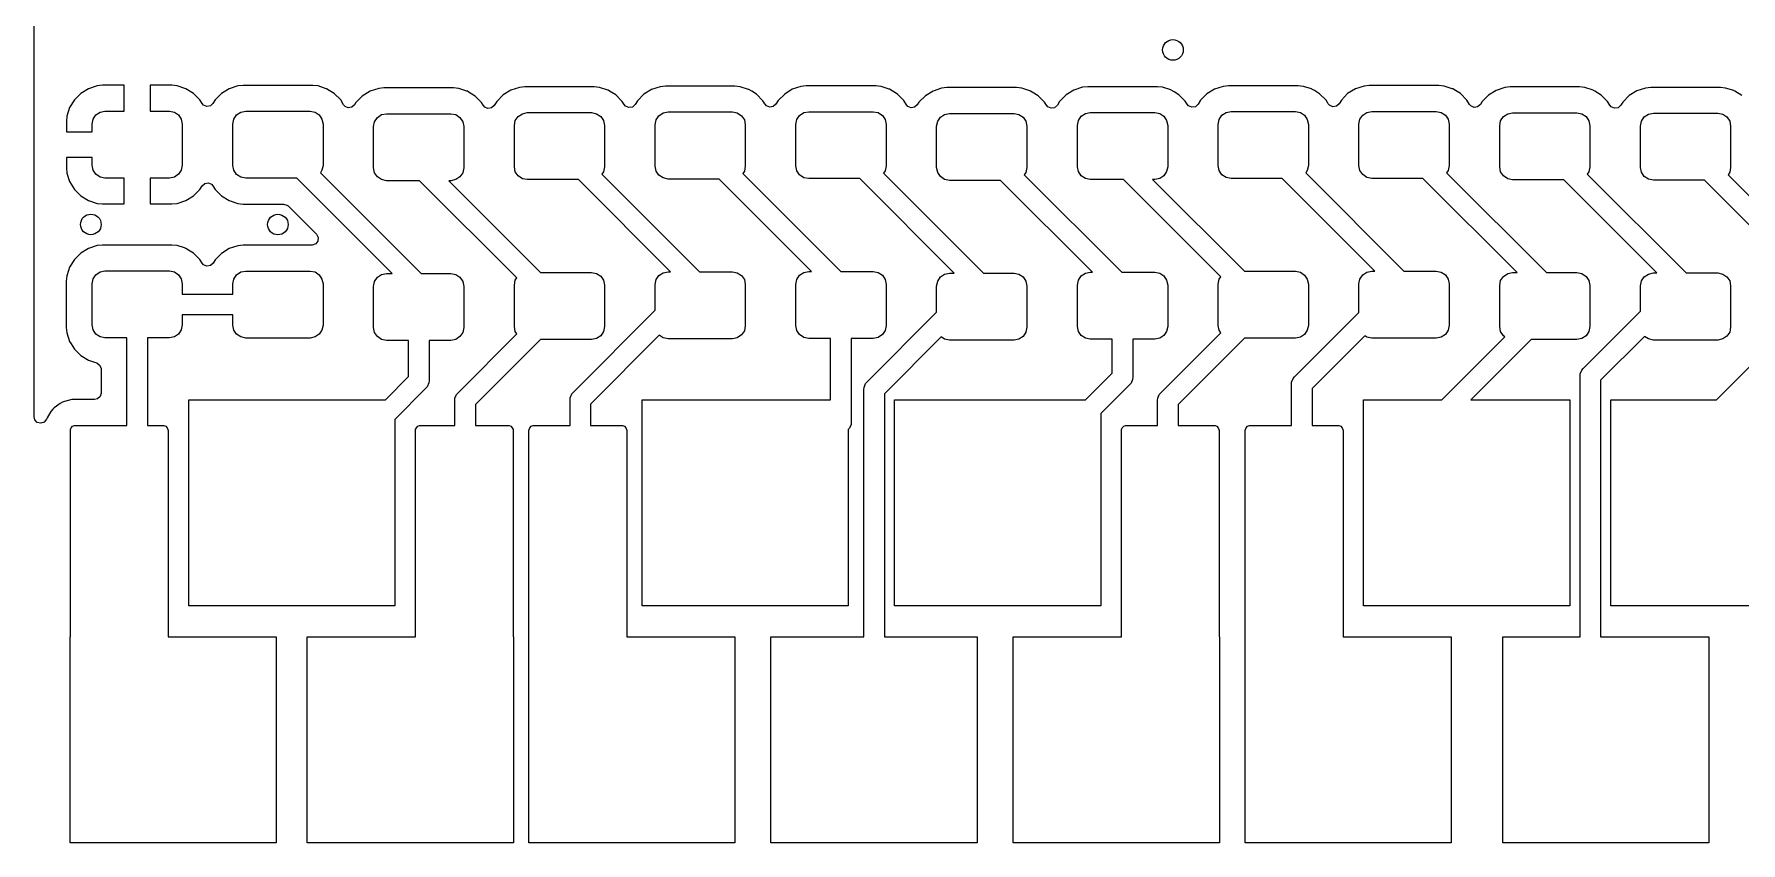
# Model space of a CAD drawing. Extents: x 4.48 to 6.69, y -4.37 to -2.95.
# Drawn here: x 4.484 to 5.788, y -4.37 to -3.752 of the extents above; entities that cross this region are included whole.
import ezdxf

# ---------------------------------------------------------------- set-up
doc = ezdxf.new("R2010")
doc.units = 0
doc.header["$MEASUREMENT"] = 0
doc.layers.add('BLACK', color=7, linetype='CONTINUOUS')

msp = doc.modelspace()

# ---------------------------------------------------------------- linework, layer by layer
at = {"layer": 'BLACK', "linetype": 'CONTINUOUS'}
for p, q in [((4.4843, -3.8189), (4.4843, -3.7404)), ((4.5258, -3.7939), (4.5199, -3.7975)), ((4.5324, -3.7918), (4.5258, -3.7939)), ((4.5258, -3.7939), (4.5258, -3.7939)), ((4.5364, -3.7913), (4.5324, -3.7918)), ((4.5531, -3.7913), (4.5364, -3.7913)), ((4.5364, -3.7913), (4.5364, -3.7913)), ((4.5531, -3.811), (4.5531, -3.7913)), ((4.5896, -3.7913), (4.5728, -3.7913)), ((4.5728, -3.7913), (4.5728, -3.811)), ((4.5936, -3.7918), (4.5896, -3.7913)), ((4.6002, -3.7939), (4.5936, -3.7918)), ((4.5936, -3.7918), (4.5936, -3.7918)), ((4.606, -3.7975), (4.6002, -3.7939)), ((4.6002, -3.7939), (4.6002, -3.7939)), ((4.6334, -3.794), (4.6275, -3.7976)), ((4.6399, -3.7918), (4.6334, -3.794)), ((4.6334, -3.794), (4.6334, -3.794)), ((4.644, -3.7914), (4.6399, -3.7918)), ((4.6399, -3.7918), (4.6399, -3.7918)), ((4.6971, -3.7914), (4.644, -3.7914)), ((4.644, -3.7914), (4.644, -3.7914)), ((4.7012, -3.7918), (4.6971, -3.7914)), ((4.7074, -3.7939), (4.7012, -3.7918)), ((4.7012, -3.7918), (4.7012, -3.7918)), ((4.7077, -3.794), (4.7074, -3.7939)), ((4.7098, -3.7953), (4.7077, -3.794)), ((4.7077, -3.794), (4.7077, -3.794)), ((4.7475, -3.7937), (4.7409, -3.7959)), ((4.7515, -3.7933), (4.7475, -3.7937)), ((4.7475, -3.7937), (4.7475, -3.7937)), ((4.8047, -3.7933), (4.7515, -3.7933)), ((4.7515, -3.7933), (4.7515, -3.7933)), ((4.8087, -3.7937), (4.8047, -3.7933)), ((4.8149, -3.7958), (4.8087, -3.7937)), ((4.8087, -3.7937), (4.8087, -3.7937)), ((4.855, -3.7929), (4.8484, -3.7951)), ((4.8591, -3.7925), (4.855, -3.7929)), ((4.855, -3.7929), (4.855, -3.7929)), ((4.9122, -3.7925), (4.8591, -3.7925)), ((4.8591, -3.7925), (4.8591, -3.7925)), ((4.9162, -3.7929), (4.9122, -3.7925)), ((4.9225, -3.795), (4.9162, -3.7929)), ((4.9162, -3.7929), (4.9162, -3.7929)), ((4.9625, -3.7924), (4.956, -3.7946)), ((4.9666, -3.792), (4.9625, -3.7924)), ((4.9625, -3.7924), (4.9625, -3.7924)), ((5.0197, -3.792), (4.9666, -3.792)), ((4.9666, -3.792), (4.9666, -3.792)), ((5.0238, -3.7924), (5.0197, -3.792)), ((5.03, -3.7945), (5.0238, -3.7924)), ((5.0238, -3.7924), (5.0238, -3.7924)), ((5.0303, -3.7946), (5.03, -3.7945)), ((5.0635, -3.7943), (5.0577, -3.798)), ((5.0701, -3.7922), (5.0635, -3.7943)), ((5.0635, -3.7943), (5.0635, -3.7943)), ((5.0741, -3.7918), (5.0701, -3.7922)), ((5.0701, -3.7922), (5.0701, -3.7922)), ((5.1273, -3.7918), (5.0741, -3.7918)), ((5.0741, -3.7918), (5.0741, -3.7918)), ((5.1313, -3.7922), (5.1273, -3.7918)), ((5.1376, -3.7942), (5.1313, -3.7922)), ((5.1313, -3.7922), (5.1313, -3.7922)), ((5.1379, -3.7943), (5.1376, -3.7942)), ((5.1398, -3.7955), (5.1379, -3.7943)), ((5.1379, -3.7943), (5.1379, -3.7943)), ((5.1776, -3.7935), (5.1711, -3.7957)), ((5.1817, -3.7931), (5.1776, -3.7935)), ((5.1776, -3.7935), (5.1776, -3.7935)), ((5.2348, -3.7931), (5.1817, -3.7931)), ((5.1817, -3.7931), (5.1817, -3.7931)), ((5.2389, -3.7935), (5.2348, -3.7931)), ((5.2451, -3.7955), (5.2389, -3.7935)), ((5.2389, -3.7935), (5.2389, -3.7935)), ((5.2852, -3.7928), (5.2786, -3.795)), ((5.2892, -3.7924), (5.2852, -3.7928)), ((5.2852, -3.7928), (5.2852, -3.7928)), ((5.3424, -3.7924), (5.2892, -3.7924)), ((5.2892, -3.7924), (5.2892, -3.7924)), ((5.3464, -3.7928), (5.3424, -3.7924)), ((5.3527, -3.7949), (5.3464, -3.7928)), ((5.3464, -3.7928), (5.3464, -3.7928)), ((5.3862, -3.7942), (5.3803, -3.7979)), ((5.3927, -3.7921), (5.3862, -3.7942)), ((5.3862, -3.7942), (5.3862, -3.7942)), ((5.3968, -3.7916), (5.3927, -3.7921)), ((5.3927, -3.7921), (5.3927, -3.7921)), ((5.4499, -3.7916), (5.3968, -3.7916)), ((5.3968, -3.7916), (5.3968, -3.7916)), ((5.454, -3.7921), (5.4499, -3.7916)), ((5.4602, -3.7941), (5.454, -3.7921)), ((5.454, -3.7921), (5.454, -3.7921)), ((5.4605, -3.7942), (5.4602, -3.7941)), ((5.4625, -3.7954), (5.4605, -3.7942)), ((5.4605, -3.7942), (5.4605, -3.7942)), ((5.4937, -3.7941), (5.4878, -3.7977)), ((5.5003, -3.792), (5.4937, -3.7941)), ((5.4937, -3.7941), (5.4937, -3.7941)), ((5.5043, -3.7915), (5.5003, -3.792)), ((5.5003, -3.792), (5.5003, -3.792)), ((5.5575, -3.7915), (5.5043, -3.7915)), ((5.5043, -3.7915), (5.5043, -3.7915)), ((5.5615, -3.792), (5.5575, -3.7915)), ((5.5677, -3.794), (5.5615, -3.792)), ((5.5615, -3.792), (5.5615, -3.792)), ((5.5681, -3.7941), (5.5677, -3.794)), ((5.5702, -3.7954), (5.5681, -3.7941)), ((5.5681, -3.7941), (5.5681, -3.7941)), ((5.6078, -3.793), (5.6013, -3.7952)), ((5.6119, -3.7926), (5.6078, -3.793)), ((5.6078, -3.793), (5.6078, -3.793)), ((5.665, -3.7926), (5.6119, -3.7926)), ((5.6119, -3.7926), (5.6119, -3.7926)), ((5.6691, -3.793), (5.665, -3.7926)), ((5.6753, -3.7951), (5.6691, -3.793)), ((5.6691, -3.793), (5.6691, -3.793)), ((5.7154, -3.7934), (5.7088, -3.7955)), ((5.7194, -3.793), (5.7154, -3.7934)), ((5.7154, -3.7934), (5.7154, -3.7934)), ((5.7726, -3.793), (5.7194, -3.793)), ((5.7194, -3.793), (5.7194, -3.793)), ((5.7766, -3.7934), (5.7726, -3.793)), ((5.7828, -3.7954), (5.7766, -3.7934)), ((5.7766, -3.7934), (5.7766, -3.7934)), ((4.5151, -3.8024), (4.5114, -3.8083)), ((4.5199, -3.7975), (4.5151, -3.8024)), ((4.6109, -3.8024), (4.606, -3.7975)), ((4.6126, -3.8052), (4.6109, -3.8024)), ((4.6137, -3.8064), (4.6126, -3.8052)), ((4.6162, -3.8075), (4.6137, -3.8064)), ((4.6189, -3.807), (4.6162, -3.8075)), ((4.6209, -3.8052), (4.6189, -3.807)), ((4.6214, -3.8044), (4.6209, -3.8052)), ((4.6221, -3.8033), (4.6214, -3.8044)), ((4.6226, -3.8025), (4.6221, -3.8033)), ((4.6275, -3.7976), (4.6226, -3.8025)), ((4.7136, -3.7976), (4.7098, -3.7953)), ((4.7185, -3.8025), (4.7136, -3.7976)), ((4.7207, -3.8062), (4.7185, -3.8025)), ((4.7218, -3.8074), (4.7207, -3.8062)), ((4.7243, -3.8085), (4.7218, -3.8074)), ((4.729, -3.8062), (4.727, -3.808)), ((4.7301, -3.8044), (4.729, -3.8062)), ((4.735, -3.7995), (4.7301, -3.8044)), ((4.7409, -3.7959), (4.735, -3.7995)), ((4.7409, -3.7959), (4.7409, -3.7959)), ((4.8153, -3.7959), (4.8149, -3.7958)), ((4.8175, -3.7972), (4.8153, -3.7959)), ((4.8153, -3.7959), (4.8153, -3.7959)), ((4.8211, -3.7995), (4.8175, -3.7972)), ((4.826, -3.8044), (4.8211, -3.7995)), ((4.8274, -3.8066), (4.826, -3.8044)), ((4.8275, -3.8067), (4.8274, -3.8066)), ((4.8285, -3.8079), (4.8275, -3.8067)), ((4.8358, -3.8067), (4.8337, -3.8086)), ((4.8377, -3.8036), (4.8358, -3.8067)), ((4.8426, -3.7987), (4.8377, -3.8036)), ((4.8484, -3.7951), (4.8426, -3.7987)), ((4.8484, -3.7951), (4.8484, -3.7951)), ((4.9228, -3.7951), (4.9225, -3.795)), ((4.9239, -3.7958), (4.9228, -3.7951)), ((4.9228, -3.7951), (4.9228, -3.7951)), ((4.9287, -3.7987), (4.9239, -3.7958)), ((4.9336, -3.8036), (4.9287, -3.7987)), ((4.935, -3.806), (4.9336, -3.8036)), ((4.9351, -3.8061), (4.935, -3.806)), ((4.9361, -3.8072), (4.9351, -3.8061)), ((4.9386, -3.8083), (4.9361, -3.8072)), ((4.9434, -3.8061), (4.9413, -3.8079)), ((4.9452, -3.8031), (4.9434, -3.8061)), ((4.9501, -3.7982), (4.9452, -3.8031)), ((4.9452, -3.8031), (4.9452, -3.8031)), ((4.956, -3.7946), (4.9501, -3.7982)), ((4.956, -3.7946), (4.956, -3.7946)), ((5.0325, -3.7959), (5.0303, -3.7946)), ((5.0303, -3.7946), (5.0303, -3.7946)), ((5.0362, -3.7982), (5.0325, -3.7959)), ((5.0411, -3.8031), (5.0362, -3.7982)), ((5.0426, -3.8054), (5.0411, -3.8031)), ((5.0427, -3.8057), (5.0426, -3.8054)), ((5.0437, -3.8069), (5.0427, -3.8057)), ((5.0463, -3.808), (5.0437, -3.8069)), ((5.049, -3.8075), (5.0463, -3.808)), ((5.051, -3.8057), (5.049, -3.8075)), ((5.0528, -3.8029), (5.051, -3.8057)), ((5.0577, -3.798), (5.0528, -3.8029)), ((5.0528, -3.8029), (5.0528, -3.8029)), ((5.1438, -3.798), (5.1398, -3.7955)), ((5.1487, -3.8029), (5.1438, -3.798)), ((5.1507, -3.8062), (5.1487, -3.8029)), ((5.1518, -3.8074), (5.1507, -3.8062)), ((5.1543, -3.8085), (5.1518, -3.8074)), ((5.159, -3.8062), (5.157, -3.8081)), ((5.1603, -3.8042), (5.159, -3.8062)), ((5.1652, -3.7993), (5.1603, -3.8042)), ((5.1711, -3.7957), (5.1652, -3.7993)), ((5.1711, -3.7957), (5.1711, -3.7957)), ((5.2454, -3.7957), (5.2451, -3.7955)), ((5.2468, -3.7965), (5.2454, -3.7957)), ((5.2454, -3.7957), (5.2454, -3.7957)), ((5.2513, -3.7993), (5.2468, -3.7965)), ((5.2562, -3.8042), (5.2513, -3.7993)), ((5.2513, -3.7993), (5.2513, -3.7993)), ((5.2577, -3.8066), (5.2562, -3.8042)), ((5.2587, -3.8077), (5.2577, -3.8066)), ((5.266, -3.8066), (5.2639, -3.8084)), ((5.2677, -3.8038), (5.266, -3.8066)), ((5.266, -3.8066), (5.266, -3.8066)), ((5.2679, -3.8035), (5.2677, -3.8038)), ((5.2727, -3.7986), (5.2679, -3.8035)), ((5.2786, -3.795), (5.2727, -3.7986)), ((5.2786, -3.795), (5.2786, -3.795)), ((5.353, -3.795), (5.3527, -3.7949)), ((5.3552, -3.7964), (5.353, -3.795)), ((5.353, -3.795), (5.353, -3.795)), ((5.3589, -3.7986), (5.3552, -3.7964)), ((5.3637, -3.8035), (5.3589, -3.7986)), ((5.3652, -3.8058), (5.3637, -3.8035)), ((5.3662, -3.807), (5.3652, -3.8058)), ((5.3687, -3.8081), (5.3662, -3.807)), ((5.3735, -3.8058), (5.3715, -3.8077)), ((5.3754, -3.8027), (5.3735, -3.8058)), ((5.3803, -3.7979), (5.3754, -3.8027)), ((5.4664, -3.7979), (5.4625, -3.7954)), ((5.4713, -3.8027), (5.4664, -3.7979)), ((5.4723, -3.8044), (5.4713, -3.8027)), ((5.4729, -3.8054), (5.4723, -3.8044)), ((5.474, -3.8066), (5.4729, -3.8054)), ((5.4765, -3.8077), (5.474, -3.8066)), ((5.4792, -3.8072), (5.4765, -3.8077)), ((5.4812, -3.8054), (5.4792, -3.8072)), ((5.483, -3.8026), (5.4812, -3.8054)), ((5.4878, -3.7977), (5.483, -3.8026)), ((5.483, -3.8026), (5.483, -3.8026)), ((5.574, -3.7977), (5.5702, -3.7954)), ((5.5788, -3.8026), (5.574, -3.7977)), ((5.574, -3.7977), (5.574, -3.7977)), ((5.5808, -3.8059), (5.5788, -3.8026)), ((5.5819, -3.8071), (5.5808, -3.8059)), ((5.5844, -3.8082), (5.5819, -3.8071)), ((5.5892, -3.8059), (5.5871, -3.8077)), ((5.5905, -3.8037), (5.5892, -3.8059)), ((5.5954, -3.7988), (5.5905, -3.8037)), ((5.6013, -3.7952), (5.5954, -3.7988)), ((5.6013, -3.7952), (5.6013, -3.7952)), ((5.6756, -3.7952), (5.6753, -3.7951)), ((5.6767, -3.7959), (5.6756, -3.7952)), ((5.6756, -3.7952), (5.6756, -3.7952)), ((5.6815, -3.7988), (5.6767, -3.7959)), ((5.6864, -3.8037), (5.6815, -3.7988)), ((5.6881, -3.8066), (5.6864, -3.8037)), ((5.6882, -3.8066), (5.6881, -3.8066)), ((5.6892, -3.8078), (5.6882, -3.8066)), ((5.6965, -3.8066), (5.6944, -3.8084)), ((5.698, -3.8041), (5.6965, -3.8066)), ((5.7029, -3.7992), (5.698, -3.8041)), ((5.698, -3.8041), (5.698, -3.8041)), ((5.7088, -3.7955), (5.7029, -3.7992)), ((5.7088, -3.7955), (5.7088, -3.7955)), ((5.7832, -3.7955), (5.7828, -3.7954)), ((5.7837, -3.7959), (5.7832, -3.7955)), ((5.7832, -3.7955), (5.7832, -3.7955)), ((5.789, -3.7992), (5.7837, -3.7959)), ((4.4843, -3.8543), (4.4843, -3.8189)), ((4.5093, -3.8149), (4.5089, -3.8189)), ((4.5089, -3.8189), (4.5089, -3.8268)), ((4.5114, -3.8083), (4.5093, -3.8149)), ((4.5093, -3.8149), (4.5093, -3.8149)), ((4.5114, -3.8083), (4.5114, -3.8083)), ((4.5285, -3.8209), (4.5293, -3.8171)), ((4.5293, -3.8171), (4.5314, -3.8139)), ((4.5314, -3.8139), (4.5346, -3.8118)), ((4.5346, -3.8118), (4.5384, -3.811)), ((4.5384, -3.811), (4.5531, -3.811)), ((4.5728, -3.811), (4.5876, -3.811)), ((4.5876, -3.811), (4.5914, -3.8118)), ((4.5914, -3.8118), (4.5946, -3.8139)), ((4.5946, -3.8139), (4.5967, -3.8171)), ((4.5967, -3.8171), (4.5974, -3.8209)), ((4.6361, -3.821), (4.6368, -3.8172)), ((4.6368, -3.8172), (4.639, -3.814)), ((4.639, -3.814), (4.6422, -3.8119)), ((4.6422, -3.8119), (4.6459, -3.8111)), ((4.6459, -3.8111), (4.6951, -3.8111)), ((4.6951, -3.8111), (4.6989, -3.8119)), ((4.6989, -3.8119), (4.7021, -3.814)), ((4.7021, -3.814), (4.7042, -3.8172)), ((4.7042, -3.8172), (4.705, -3.821)), ((4.727, -3.808), (4.7243, -3.8085)), ((4.7436, -3.8228), (4.7444, -3.8191)), ((4.7444, -3.8191), (4.7465, -3.8159)), ((4.7465, -3.8159), (4.7497, -3.8137)), ((4.7497, -3.8137), (4.7535, -3.813)), ((4.7535, -3.813), (4.8027, -3.813)), ((4.8027, -3.813), (4.8065, -3.8137)), ((4.8065, -3.8137), (4.8096, -3.8159)), ((4.8096, -3.8159), (4.8118, -3.8191)), ((4.8118, -3.8191), (4.8125, -3.8228)), ((4.831, -3.809), (4.8285, -3.8079)), ((4.8337, -3.8086), (4.831, -3.809)), ((4.8512, -3.8221), (4.8519, -3.8183)), ((4.8519, -3.8183), (4.8541, -3.8151)), ((4.8541, -3.8151), (4.8573, -3.813)), ((4.8573, -3.813), (4.861, -3.8122)), ((4.861, -3.8122), (4.9102, -3.8122)), ((4.9102, -3.8122), (4.914, -3.813)), ((4.914, -3.813), (4.9172, -3.8151)), ((4.9172, -3.8151), (4.9193, -3.8183)), ((4.9193, -3.8183), (4.9201, -3.8221)), ((4.9413, -3.8079), (4.9386, -3.8083)), ((4.9587, -3.8215), (4.9595, -3.8178)), ((4.9595, -3.8178), (4.9616, -3.8146)), ((4.9616, -3.8146), (4.9648, -3.8124)), ((4.9648, -3.8124), (4.9686, -3.8117)), ((4.9686, -3.8117), (5.0178, -3.8117)), ((5.0178, -3.8117), (5.0215, -3.8124)), ((5.0215, -3.8124), (5.0247, -3.8146)), ((5.0247, -3.8146), (5.0269, -3.8178)), ((5.0269, -3.8178), (5.0276, -3.8215)), ((5.0663, -3.8213), (5.067, -3.8175)), ((5.067, -3.8175), (5.0691, -3.8143)), ((5.0691, -3.8143), (5.0723, -3.8122)), ((5.0723, -3.8122), (5.0761, -3.8115)), ((5.0761, -3.8115), (5.1253, -3.8115)), ((5.1253, -3.8115), (5.1291, -3.8122)), ((5.1291, -3.8122), (5.1323, -3.8143)), ((5.1323, -3.8143), (5.1344, -3.8175)), ((5.1344, -3.8175), (5.1352, -3.8213)), ((5.157, -3.8081), (5.1543, -3.8085)), ((5.1738, -3.8226), (5.1746, -3.8188)), ((5.1746, -3.8188), (5.1767, -3.8157)), ((5.1767, -3.8157), (5.1799, -3.8135)), ((5.1799, -3.8135), (5.1837, -3.8128)), ((5.1837, -3.8128), (5.2329, -3.8128)), ((5.2329, -3.8128), (5.2366, -3.8135)), ((5.2366, -3.8135), (5.2398, -3.8157)), ((5.2398, -3.8157), (5.242, -3.8188)), ((5.242, -3.8188), (5.2427, -3.8226)), ((5.2612, -3.8088), (5.2587, -3.8077)), ((5.2639, -3.8084), (5.2612, -3.8088)), ((5.2814, -3.822), (5.2821, -3.8182)), ((5.2821, -3.8182), (5.2842, -3.815)), ((5.2842, -3.815), (5.2874, -3.8129)), ((5.2874, -3.8129), (5.2912, -3.8121)), ((5.2912, -3.8121), (5.3404, -3.8121)), ((5.3404, -3.8121), (5.3442, -3.8129)), ((5.3442, -3.8129), (5.3474, -3.815)), ((5.3474, -3.815), (5.3495, -3.8182)), ((5.3495, -3.8182), (5.3503, -3.822)), ((5.3715, -3.8077), (5.3687, -3.8081)), ((5.3889, -3.8212), (5.3896, -3.8174)), ((5.3896, -3.8174), (5.3918, -3.8142)), ((5.3918, -3.8142), (5.395, -3.8121)), ((5.395, -3.8121), (5.3987, -3.8114)), ((5.3987, -3.8114), (5.448, -3.8114)), ((5.448, -3.8114), (5.4517, -3.8121)), ((5.4517, -3.8121), (5.4549, -3.8142)), ((5.4549, -3.8142), (5.457, -3.8174)), ((5.457, -3.8174), (5.4578, -3.8212)), ((5.4964, -3.8211), (5.4972, -3.8173)), ((5.4972, -3.8173), (5.4993, -3.8141)), ((5.4993, -3.8141), (5.5025, -3.812)), ((5.5025, -3.812), (5.5063, -3.8112)), ((5.5063, -3.8112), (5.5555, -3.8112)), ((5.5555, -3.8112), (5.5593, -3.812)), ((5.5593, -3.812), (5.5625, -3.8141)), ((5.5625, -3.8141), (5.5646, -3.8173)), ((5.5646, -3.8173), (5.5653, -3.8211)), ((5.5871, -3.8077), (5.5844, -3.8082)), ((5.604, -3.8222), (5.6047, -3.8184)), ((5.6047, -3.8184), (5.6069, -3.8152)), ((5.6069, -3.8152), (5.6101, -3.8131)), ((5.6101, -3.8131), (5.6138, -3.8123)), ((5.6138, -3.8123), (5.663, -3.8123)), ((5.663, -3.8123), (5.6668, -3.8131)), ((5.6668, -3.8131), (5.67, -3.8152)), ((5.67, -3.8152), (5.6721, -3.8184)), ((5.6721, -3.8184), (5.6729, -3.8222)), ((5.6917, -3.8089), (5.6892, -3.8078)), ((5.6944, -3.8084), (5.6917, -3.8089)), ((5.7115, -3.8225), (5.7123, -3.8187)), ((5.7123, -3.8187), (5.7144, -3.8155)), ((5.7144, -3.8155), (5.7176, -3.8134)), ((5.7176, -3.8134), (5.7214, -3.8127)), ((5.7214, -3.8127), (5.7706, -3.8127)), ((5.7706, -3.8127), (5.7744, -3.8134)), ((5.7744, -3.8134), (5.7775, -3.8155)), ((5.7775, -3.8155), (5.7797, -3.8187)), ((5.7797, -3.8187), (5.7804, -3.8225)), ((4.5089, -3.8268), (4.5285, -3.8268)), ((4.5285, -3.8268), (4.5285, -3.8209)), ((4.5974, -3.8209), (4.5974, -3.8524)), ((4.6361, -3.8525), (4.6361, -3.821)), ((4.705, -3.821), (4.705, -3.8525)), ((4.7436, -3.8543), (4.7436, -3.8228)), ((4.8125, -3.8228), (4.8125, -3.8543)), ((4.8512, -3.8536), (4.8512, -3.8221)), ((4.9201, -3.8221), (4.9201, -3.8536)), ((4.9587, -3.853), (4.9587, -3.8215)), ((5.0276, -3.8215), (5.0276, -3.853)), ((5.0663, -3.8528), (5.0663, -3.8213)), ((5.1352, -3.8213), (5.1352, -3.8528)), ((5.1738, -3.8541), (5.1738, -3.8226)), ((5.2427, -3.8226), (5.2427, -3.8541)), ((5.2814, -3.8535), (5.2814, -3.822)), ((5.3503, -3.822), (5.3503, -3.8535)), ((5.3889, -3.8527), (5.3889, -3.8212)), ((5.4578, -3.8212), (5.4578, -3.8527)), ((5.4964, -3.8526), (5.4964, -3.8211)), ((5.5653, -3.8211), (5.5653, -3.8526)), ((5.604, -3.8537), (5.604, -3.8222)), ((5.6729, -3.8222), (5.6729, -3.8537)), ((5.7115, -3.854), (5.7115, -3.8225)), ((5.7804, -3.8225), (5.7804, -3.854)), ((4.5285, -3.8465), (4.5089, -3.8465)), ((4.5089, -3.8465), (4.5089, -3.8543)), ((4.5285, -3.8524), (4.5285, -3.8465)), ((4.4843, -4.0446), (4.4843, -3.8543)), ((4.5089, -3.8543), (4.5093, -3.8584)), ((4.5093, -3.8584), (4.5114, -3.8649)), ((4.5293, -3.8561), (4.5285, -3.8524)), ((4.5314, -3.8593), (4.5293, -3.8561)), ((4.5346, -3.8615), (4.5314, -3.8593)), ((4.5946, -3.8593), (4.5914, -3.8615)), ((4.5967, -3.8561), (4.5946, -3.8593)), ((4.5974, -3.8524), (4.5967, -3.8561)), ((4.6368, -3.8562), (4.6361, -3.8525)), ((4.639, -3.8594), (4.6368, -3.8562)), ((4.6422, -3.8616), (4.639, -3.8594)), ((4.7042, -3.8562), (4.703, -3.8581)), ((4.703, -3.8581), (4.78, -3.935)), ((4.705, -3.8525), (4.7042, -3.8562)), ((4.7444, -3.8581), (4.7436, -3.8543)), ((4.7465, -3.8613), (4.7444, -3.8581)), ((4.8118, -3.8581), (4.8096, -3.8613)), ((4.8125, -3.8543), (4.8118, -3.8581)), ((4.8519, -3.8573), (4.8512, -3.8536)), ((4.8541, -3.8605), (4.8519, -3.8573)), ((4.9193, -3.8573), (4.9181, -3.8592)), ((4.9181, -3.8592), (4.9927, -3.9337)), ((4.9201, -3.8536), (4.9193, -3.8573)), ((4.9595, -3.8568), (4.9587, -3.853)), ((4.9616, -3.86), (4.9595, -3.8568)), ((5.0269, -3.8568), (5.0256, -3.8586)), ((5.0256, -3.8586), (5.1005, -3.9335)), ((5.0276, -3.853), (5.0269, -3.8568)), ((5.067, -3.8566), (5.0663, -3.8528)), ((5.0691, -3.8598), (5.067, -3.8566)), ((5.1344, -3.8566), (5.1332, -3.8584)), ((5.1332, -3.8584), (5.2096, -3.9348)), ((5.1352, -3.8528), (5.1344, -3.8566)), ((5.1746, -3.8579), (5.1738, -3.8541)), ((5.1767, -3.8611), (5.1746, -3.8579)), ((5.242, -3.8579), (5.2407, -3.8597)), ((5.2427, -3.8541), (5.242, -3.8579)), ((5.2821, -3.8572), (5.2814, -3.8535)), ((5.2842, -3.8604), (5.2821, -3.8572)), ((5.3495, -3.8572), (5.3474, -3.8604)), ((5.3503, -3.8535), (5.3495, -3.8572)), ((5.3896, -3.8565), (5.3889, -3.8527)), ((5.3918, -3.8596), (5.3896, -3.8565)), ((5.395, -3.8618), (5.3918, -3.8596)), ((5.457, -3.8565), (5.4558, -3.8583)), ((5.4558, -3.8583), (5.5308, -3.9333)), ((5.4578, -3.8527), (5.457, -3.8565)), ((5.4972, -3.8563), (5.4964, -3.8526)), ((5.4993, -3.8595), (5.4972, -3.8563)), ((5.5025, -3.8617), (5.4993, -3.8595)), ((5.5646, -3.8563), (5.5634, -3.8582)), ((5.5634, -3.8582), (5.6396, -3.9344)), ((5.5653, -3.8526), (5.5646, -3.8563)), ((5.6047, -3.8574), (5.604, -3.8537)), ((5.6069, -3.8606), (5.6047, -3.8574)), ((5.6721, -3.8574), (5.6709, -3.8593)), ((5.6709, -3.8593), (5.7464, -3.9347)), ((5.6729, -3.8537), (5.6721, -3.8574)), ((5.7123, -3.8578), (5.7115, -3.854)), ((5.7144, -3.861), (5.7123, -3.8578)), ((5.7797, -3.8578), (5.7785, -3.8596)), ((5.7785, -3.8596), (5.8519, -3.9331)), ((5.7804, -3.854), (5.7797, -3.8578)), ((4.5114, -3.8649), (4.5114, -3.8649)), ((4.5114, -3.8649), (4.5151, -3.8708)), ((4.5151, -3.8708), (4.5199, -3.8757)), ((4.5384, -3.8622), (4.5346, -3.8615)), ((4.5531, -3.8622), (4.5384, -3.8622)), ((4.5531, -3.8819), (4.5531, -3.8622)), ((4.5876, -3.8622), (4.5728, -3.8622)), ((4.5728, -3.8622), (4.5728, -3.8819)), ((4.5914, -3.8615), (4.5876, -3.8622)), ((4.606, -3.8757), (4.6109, -3.8708)), ((4.6109, -3.8708), (4.6126, -3.8681)), ((4.6109, -3.8708), (4.6109, -3.8708)), ((4.6126, -3.8681), (4.6146, -3.8663)), ((4.6146, -3.8663), (4.6173, -3.8659)), ((4.6173, -3.8659), (4.6198, -3.8669)), ((4.6198, -3.8669), (4.6209, -3.8681)), ((4.6209, -3.8681), (4.6226, -3.8709)), ((4.6226, -3.8709), (4.6275, -3.8758)), ((4.6459, -3.8623), (4.6422, -3.8616)), ((4.685, -3.8623), (4.6459, -3.8623)), ((4.7577, -3.935), (4.685, -3.8623)), ((4.7497, -3.8634), (4.7465, -3.8613)), ((4.7535, -3.8642), (4.7497, -3.8634)), ((4.7788, -3.8642), (4.7535, -3.8642)), ((4.8531, -3.9385), (4.7788, -3.8642)), ((4.8027, -3.8642), (4.8011, -3.8642)), ((4.8011, -3.8642), (4.8712, -3.9343)), ((4.8065, -3.8634), (4.8027, -3.8642)), ((4.8096, -3.8613), (4.8065, -3.8634)), ((4.8573, -3.8627), (4.8541, -3.8605)), ((4.861, -3.8634), (4.8573, -3.8627)), ((4.9001, -3.8634), (4.861, -3.8634)), ((4.9704, -3.9337), (4.9001, -3.8634)), ((4.9648, -3.8621), (4.9616, -3.86)), ((4.9686, -3.8629), (4.9648, -3.8621)), ((5.0076, -3.8629), (4.9686, -3.8629)), ((5.0783, -3.9335), (5.0076, -3.8629)), ((5.0723, -3.8619), (5.0691, -3.8598)), ((5.0761, -3.8626), (5.0723, -3.8619)), ((5.1152, -3.8626), (5.0761, -3.8626)), ((5.1873, -3.9348), (5.1152, -3.8626)), ((5.1799, -3.8632), (5.1767, -3.8611)), ((5.1837, -3.864), (5.1799, -3.8632)), ((5.2227, -3.864), (5.1837, -3.864)), ((5.2929, -3.9342), (5.2227, -3.864)), ((5.2407, -3.8597), (5.3152, -3.9342)), ((5.2874, -3.8625), (5.2842, -3.8604)), ((5.2912, -3.8633), (5.2874, -3.8625)), ((5.3165, -3.8633), (5.2912, -3.8633)), ((5.3909, -3.9376), (5.3165, -3.8633)), ((5.3404, -3.8633), (5.3388, -3.8633)), ((5.3388, -3.8633), (5.4089, -3.9334)), ((5.3442, -3.8625), (5.3404, -3.8633)), ((5.3474, -3.8604), (5.3442, -3.8625)), ((5.3987, -3.8625), (5.395, -3.8618)), ((5.4378, -3.8625), (5.3987, -3.8625)), ((5.5086, -3.9333), (5.4378, -3.8625)), ((5.5063, -3.8624), (5.5025, -3.8617)), ((5.5453, -3.8624), (5.5063, -3.8624)), ((5.6173, -3.9344), (5.5453, -3.8624)), ((5.6101, -3.8628), (5.6069, -3.8606)), ((5.6138, -3.8635), (5.6101, -3.8628)), ((5.6529, -3.8635), (5.6138, -3.8635)), ((5.7241, -3.9347), (5.6529, -3.8635)), ((5.7176, -3.8631), (5.7144, -3.861)), ((5.7214, -3.8638), (5.7176, -3.8631)), ((5.7604, -3.8638), (5.7214, -3.8638)), ((5.8297, -3.9331), (5.7604, -3.8638)), ((4.5199, -3.8757), (4.5258, -3.8793)), ((4.5258, -3.8793), (4.5258, -3.8793)), ((4.5258, -3.8793), (4.5324, -3.8815)), ((4.5324, -3.8815), (4.5324, -3.8815)), ((4.5324, -3.8815), (4.5364, -3.8819)), ((4.5364, -3.8819), (4.5531, -3.8819)), ((4.5531, -3.8819), (4.5531, -3.8819)), ((4.5728, -3.8819), (4.5896, -3.8819)), ((4.5896, -3.8819), (4.5936, -3.8815)), ((4.5896, -3.8819), (4.5896, -3.8819)), ((4.5936, -3.8815), (4.6002, -3.8793)), ((4.6002, -3.8793), (4.606, -3.8757)), ((4.6002, -3.8793), (4.6002, -3.8793)), ((4.6275, -3.8758), (4.6334, -3.8794)), ((4.6334, -3.8794), (4.6399, -3.8816)), ((4.6399, -3.8816), (4.644, -3.882)), ((4.644, -3.882), (4.6748, -3.882)), ((4.6748, -3.882), (4.6774, -3.8828)), ((4.6774, -3.8828), (4.6783, -3.8834)), ((4.6783, -3.8834), (4.7, -3.9051)), ((4.7011, -3.9103), (4.6994, -3.9125)), ((4.7, -3.9051), (4.7013, -3.9076)), ((4.7013, -3.9076), (4.7011, -3.9103)), ((4.5151, -3.9245), (4.5114, -3.9303)), ((4.5199, -3.9196), (4.5151, -3.9245)), ((4.5258, -3.916), (4.5199, -3.9196)), ((4.5324, -3.9138), (4.5258, -3.916)), ((4.5258, -3.916), (4.5258, -3.916)), ((4.5364, -3.9134), (4.5324, -3.9138)), ((4.5324, -3.9138), (4.5324, -3.9138)), ((4.5896, -3.9134), (4.5364, -3.9134)), ((4.5364, -3.9134), (4.5364, -3.9134)), ((4.5936, -3.9138), (4.5896, -3.9134)), ((4.5992, -3.9156), (4.5936, -3.9138)), ((4.5936, -3.9138), (4.5936, -3.9138)), ((4.6002, -3.916), (4.5992, -3.9156)), ((4.6023, -3.9173), (4.6002, -3.916)), ((4.6002, -3.916), (4.6002, -3.916)), ((4.606, -3.9196), (4.6023, -3.9173)), ((4.6109, -3.9245), (4.606, -3.9196)), ((4.6126, -3.9272), (4.6109, -3.9245)), ((4.6226, -3.9246), (4.621, -3.9272)), ((4.6275, -3.9197), (4.6226, -3.9246)), ((4.6226, -3.9246), (4.6226, -3.9246)), ((4.6334, -3.9161), (4.6275, -3.9197)), ((4.6399, -3.9139), (4.6334, -3.9161)), ((4.6334, -3.9161), (4.6334, -3.9161)), ((4.644, -3.9135), (4.6399, -3.9139)), ((4.6399, -3.9139), (4.6399, -3.9139)), ((4.6965, -3.9135), (4.644, -3.9135)), ((4.644, -3.9135), (4.644, -3.9135)), ((4.6968, -3.9135), (4.6965, -3.9135)), ((4.6994, -3.9125), (4.6968, -3.9135)), ((4.5093, -3.9369), (4.5088, -3.9409)), ((4.5106, -3.9329), (4.5093, -3.9369)), ((4.5093, -3.9369), (4.5093, -3.9369)), ((4.5093, -3.9369), (4.5093, -3.9369)), ((4.5114, -3.9303), (4.5106, -3.9329)), ((4.5114, -3.9303), (4.5114, -3.9303)), ((4.5293, -3.9391), (4.5314, -3.936)), ((4.5314, -3.936), (4.5346, -3.9338)), ((4.5346, -3.9338), (4.5384, -3.9331)), ((4.5384, -3.9331), (4.5876, -3.9331)), ((4.5876, -3.9331), (4.5914, -3.9338)), ((4.5914, -3.9338), (4.5946, -3.936)), ((4.5946, -3.936), (4.5967, -3.9391)), ((4.6137, -3.9284), (4.6126, -3.9272)), ((4.6162, -3.9295), (4.6137, -3.9284)), ((4.6189, -3.9291), (4.6162, -3.9295)), ((4.621, -3.9272), (4.6189, -3.9291)), ((4.6368, -3.9393), (4.639, -3.9361)), ((4.639, -3.9361), (4.6422, -3.9339)), ((4.6422, -3.9339), (4.6459, -3.9332)), ((4.6459, -3.9332), (4.6951, -3.9332)), ((4.6951, -3.9332), (4.6989, -3.9339)), ((4.6989, -3.9339), (4.7021, -3.9361)), ((4.7021, -3.9361), (4.7042, -3.9393)), ((4.7444, -3.9411), (4.7465, -3.9379)), ((4.7465, -3.9379), (4.7497, -3.9358)), ((4.7497, -3.9358), (4.7535, -3.935)), ((4.7535, -3.935), (4.7577, -3.935)), ((4.78, -3.935), (4.8027, -3.935)), ((4.8027, -3.935), (4.8065, -3.9358)), ((4.8065, -3.9358), (4.8096, -3.9379)), ((4.8096, -3.9379), (4.8118, -3.9411)), ((4.8712, -3.9343), (4.9102, -3.9343)), ((4.9102, -3.9343), (4.914, -3.935)), ((4.914, -3.935), (4.9172, -3.9372)), ((4.9172, -3.9372), (4.9193, -3.9403)), ((4.9595, -3.9398), (4.9616, -3.9366)), ((4.9616, -3.9366), (4.9648, -3.9345)), ((4.9648, -3.9345), (4.9686, -3.9337)), ((4.9686, -3.9337), (4.9704, -3.9337)), ((4.9927, -3.9337), (5.0178, -3.9337)), ((5.0178, -3.9337), (5.0215, -3.9345)), ((5.0215, -3.9345), (5.0247, -3.9366)), ((5.0247, -3.9366), (5.0269, -3.9398)), ((5.067, -3.9396), (5.0691, -3.9364)), ((5.0691, -3.9364), (5.0723, -3.9343)), ((5.0723, -3.9343), (5.0761, -3.9335)), ((5.0761, -3.9335), (5.0783, -3.9335)), ((5.1005, -3.9335), (5.1253, -3.9335)), ((5.1253, -3.9335), (5.1291, -3.9343)), ((5.1291, -3.9343), (5.1323, -3.9364)), ((5.1323, -3.9364), (5.1344, -3.9396)), ((5.1746, -3.9409), (5.1767, -3.9377)), ((5.1767, -3.9377), (5.1799, -3.9356)), ((5.1799, -3.9356), (5.1837, -3.9348)), ((5.1837, -3.9348), (5.1873, -3.9348)), ((5.2096, -3.9348), (5.2329, -3.9348)), ((5.2329, -3.9348), (5.2366, -3.9356)), ((5.2366, -3.9356), (5.2398, -3.9377)), ((5.2398, -3.9377), (5.242, -3.9409)), ((5.2821, -3.9402), (5.2842, -3.937)), ((5.2842, -3.937), (5.2874, -3.9349)), ((5.2874, -3.9349), (5.2912, -3.9342)), ((5.2912, -3.9342), (5.2929, -3.9342)), ((5.3152, -3.9342), (5.3404, -3.9342)), ((5.3404, -3.9342), (5.3442, -3.9349)), ((5.3442, -3.9349), (5.3474, -3.937)), ((5.3474, -3.937), (5.3495, -3.9402)), ((5.3896, -3.9395), (5.3909, -3.9376)), ((5.4089, -3.9334), (5.448, -3.9334)), ((5.448, -3.9334), (5.4517, -3.9341)), ((5.4517, -3.9341), (5.4549, -3.9363)), ((5.4549, -3.9363), (5.457, -3.9395)), ((5.4972, -3.9394), (5.4993, -3.9362)), ((5.4993, -3.9362), (5.5025, -3.934)), ((5.5025, -3.934), (5.5063, -3.9333)), ((5.5063, -3.9333), (5.5086, -3.9333)), ((5.5308, -3.9333), (5.5555, -3.9333)), ((5.5555, -3.9333), (5.5593, -3.934)), ((5.5593, -3.934), (5.5625, -3.9362)), ((5.5625, -3.9362), (5.5646, -3.9394)), ((5.6047, -3.9405), (5.6069, -3.9373)), ((5.6069, -3.9373), (5.6101, -3.9351)), ((5.6101, -3.9351), (5.6138, -3.9344)), ((5.6138, -3.9344), (5.6173, -3.9344)), ((5.6396, -3.9344), (5.663, -3.9344)), ((5.663, -3.9344), (5.6668, -3.9351)), ((5.6668, -3.9351), (5.67, -3.9373)), ((5.67, -3.9373), (5.6721, -3.9405)), ((5.7123, -3.9408), (5.7144, -3.9376)), ((5.7144, -3.9376), (5.7176, -3.9355)), ((5.7176, -3.9355), (5.7214, -3.9347)), ((5.7214, -3.9347), (5.7241, -3.9347)), ((5.7464, -3.9347), (5.7706, -3.9347)), ((5.7706, -3.9347), (5.7744, -3.9355)), ((5.7744, -3.9355), (5.7775, -3.9376)), ((5.7775, -3.9376), (5.7797, -3.9408)), ((4.5088, -3.9409), (4.5088, -3.9764)), ((4.5285, -3.9429), (4.5293, -3.9391)), ((4.5285, -3.9744), (4.5285, -3.9429)), ((4.5967, -3.9391), (4.5974, -3.9429)), ((4.5974, -3.9429), (4.5974, -3.9509)), ((4.5974, -3.9509), (4.6361, -3.9509)), ((4.6361, -3.943), (4.6368, -3.9393)), ((4.6361, -3.9509), (4.6361, -3.943)), ((4.7042, -3.9393), (4.705, -3.943)), ((4.705, -3.943), (4.705, -3.9745)), ((4.7436, -3.9449), (4.7444, -3.9411)), ((4.7436, -3.9764), (4.7436, -3.9449)), ((4.8118, -3.9411), (4.8125, -3.9449)), ((4.8125, -3.9449), (4.8125, -3.9764)), ((4.8512, -3.9441), (4.8519, -3.9403)), ((4.8512, -3.9756), (4.8512, -3.9441)), ((4.8519, -3.9403), (4.8531, -3.9385)), ((4.9193, -3.9403), (4.9201, -3.9441)), ((4.9201, -3.9441), (4.9201, -3.9756)), ((4.9587, -3.9436), (4.9595, -3.9398)), ((4.9587, -3.9632), (4.9587, -3.9436)), ((5.0269, -3.9398), (5.0276, -3.9436)), ((5.0276, -3.9436), (5.0276, -3.9751)), ((5.0663, -3.9434), (5.067, -3.9396)), ((5.0663, -3.9748), (5.0663, -3.9434)), ((5.1344, -3.9396), (5.1352, -3.9434)), ((5.1352, -3.9434), (5.1352, -3.9748)), ((5.1738, -3.9447), (5.1746, -3.9409)), ((5.1738, -3.9647), (5.1738, -3.9447)), ((5.242, -3.9409), (5.2427, -3.9447)), ((5.2427, -3.9447), (5.2427, -3.9762)), ((5.2814, -3.944), (5.2821, -3.9402)), ((5.2814, -3.9755), (5.2814, -3.944)), ((5.3495, -3.9402), (5.3503, -3.944)), ((5.3503, -3.944), (5.3503, -3.9755)), ((5.3889, -3.9432), (5.3896, -3.9395)), ((5.3889, -3.9747), (5.3889, -3.9432)), ((5.457, -3.9395), (5.4578, -3.9432)), ((5.4578, -3.9432), (5.4578, -3.9747)), ((5.4964, -3.9431), (5.4972, -3.9394)), ((5.4964, -3.9648), (5.4964, -3.9431)), ((5.5646, -3.9394), (5.5653, -3.9431)), ((5.5653, -3.9431), (5.5653, -3.9746)), ((5.604, -3.9442), (5.6047, -3.9405)), ((5.604, -3.9757), (5.604, -3.9442)), ((5.6721, -3.9405), (5.6729, -3.9442)), ((5.6729, -3.9442), (5.6729, -3.9757)), ((5.7115, -3.9446), (5.7123, -3.9408)), ((5.7115, -3.9638), (5.7115, -3.9446)), ((5.7797, -3.9408), (5.7804, -3.9446)), ((5.7804, -3.9446), (5.7804, -3.976)), ((4.896, -4.0259), (4.9587, -3.9632)), ((5.6677, -4.0077), (5.7115, -3.9638)), ((4.5088, -3.9764), (4.5088, -3.9764)), ((4.5088, -3.9764), (4.5093, -3.9804)), ((4.5293, -3.9782), (4.5285, -3.9744)), ((4.5974, -3.9744), (4.5967, -3.9782)), ((4.6361, -3.9666), (4.5974, -3.9666)), ((4.5974, -3.9666), (4.5974, -3.9744)), ((4.6361, -3.9745), (4.6361, -3.9666)), ((4.6368, -3.9783), (4.6361, -3.9745)), ((4.705, -3.9745), (4.7042, -3.9783)), ((4.7444, -3.9801), (4.7436, -3.9764)), ((4.8125, -3.9764), (4.8118, -3.9801)), ((4.8519, -3.9794), (4.8512, -3.9756)), ((4.9201, -3.9756), (4.9193, -3.9794)), ((5.0276, -3.9751), (5.0269, -3.9788)), ((5.067, -3.9786), (5.0663, -3.9748)), ((5.1204, -4.0181), (5.1738, -3.9647)), ((5.1352, -3.9748), (5.1344, -3.9786)), ((5.2427, -3.9762), (5.242, -3.9799)), ((5.2821, -3.9793), (5.2814, -3.9755)), ((5.3503, -3.9755), (5.3495, -3.9793)), ((5.3896, -3.9785), (5.3889, -3.9747)), ((5.4471, -4.0141), (5.4964, -3.9648)), ((5.4578, -3.9747), (5.457, -3.9785)), ((5.5653, -3.9746), (5.5646, -3.9784)), ((5.6047, -3.9795), (5.604, -3.9757)), ((5.6729, -3.9757), (5.6721, -3.9795)), ((5.7804, -3.976), (5.7797, -3.9798)), ((4.5093, -3.9804), (4.5093, -3.9804)), ((4.5093, -3.9804), (4.5114, -3.987)), ((4.5114, -3.987), (4.5114, -3.987)), ((4.5114, -3.987), (4.5126, -3.9889)), ((4.5126, -3.9889), (4.5151, -3.9929)), ((4.5314, -3.9814), (4.5293, -3.9782)), ((4.5346, -3.9835), (4.5314, -3.9814)), ((4.5384, -3.9843), (4.5346, -3.9835)), ((4.5551, -3.9843), (4.5384, -3.9843)), ((4.5551, -4.0512), (4.5551, -3.9843)), ((4.5876, -3.9843), (4.5709, -3.9843)), ((4.5709, -3.9843), (4.5709, -4.0512)), ((4.5914, -3.9835), (4.5876, -3.9843)), ((4.5946, -3.9814), (4.5914, -3.9835)), ((4.5967, -3.9782), (4.5946, -3.9814)), ((4.639, -3.9815), (4.6368, -3.9783)), ((4.6422, -3.9836), (4.639, -3.9815)), ((4.6459, -3.9844), (4.6422, -3.9836)), ((4.6951, -3.9844), (4.6459, -3.9844)), ((4.6989, -3.9836), (4.6951, -3.9844)), ((4.7021, -3.9815), (4.6989, -3.9836)), ((4.7042, -3.9783), (4.7021, -3.9815)), ((4.7465, -3.9833), (4.7444, -3.9801)), ((4.7497, -3.9855), (4.7465, -3.9833)), ((4.7535, -3.9862), (4.7497, -3.9855)), ((4.7702, -3.9862), (4.7535, -3.9862)), ((4.7702, -4.0139), (4.7702, -3.9862)), ((4.8027, -3.9862), (4.786, -3.9862)), ((4.786, -3.9862), (4.786, -4.0172)), ((4.8065, -3.9855), (4.8027, -3.9862)), ((4.8096, -3.9833), (4.8065, -3.9855)), ((4.808, -4.0264), (4.8531, -3.9812)), ((4.8118, -3.9801), (4.8096, -3.9833)), ((4.8712, -3.9855), (4.8214, -4.0352)), ((4.8531, -3.9812), (4.8519, -3.9794)), ((4.9102, -3.9855), (4.8712, -3.9855)), ((4.9619, -3.9823), (4.9094, -4.0348)), ((4.914, -3.9847), (4.9102, -3.9855)), ((4.9172, -3.9826), (4.914, -3.9847)), ((4.9193, -3.9794), (4.9172, -3.9826)), ((4.9648, -3.9842), (4.9619, -3.9823)), ((4.9686, -3.9849), (4.9648, -3.9842)), ((5.0178, -3.9849), (4.9686, -3.9849)), ((5.0215, -3.9842), (5.0178, -3.9849)), ((5.0247, -3.982), (5.0215, -3.9842)), ((5.0269, -3.9788), (5.0247, -3.982)), ((5.0691, -3.9818), (5.067, -3.9786)), ((5.0723, -3.9839), (5.0691, -3.9818)), ((5.0761, -3.9847), (5.0723, -3.9839)), ((5.0928, -3.9847), (5.0761, -3.9847)), ((5.0928, -4.0315), (5.0928, -3.9847)), ((5.1253, -3.9847), (5.1086, -3.9847)), ((5.1086, -3.9847), (5.1086, -4.0489)), ((5.1291, -3.9839), (5.1253, -3.9847)), ((5.1323, -3.9818), (5.1291, -3.9839)), ((5.1344, -3.9786), (5.1323, -3.9818)), ((5.1773, -3.9835), (5.1339, -4.0269)), ((5.1799, -3.9853), (5.1773, -3.9835)), ((5.1837, -3.986), (5.1799, -3.9853)), ((5.2329, -3.986), (5.1837, -3.986)), ((5.2366, -3.9853), (5.2329, -3.986)), ((5.2398, -3.9831), (5.2366, -3.9853)), ((5.242, -3.9799), (5.2398, -3.9831)), ((5.2842, -3.9825), (5.2821, -3.9793)), ((5.2874, -3.9846), (5.2842, -3.9825)), ((5.2912, -3.9853), (5.2874, -3.9846)), ((5.3079, -3.9853), (5.2912, -3.9853)), ((5.3079, -4.0112), (5.3079, -3.9853)), ((5.3404, -3.9853), (5.3237, -3.9853)), ((5.3237, -3.9853), (5.3237, -4.0144)), ((5.3442, -3.9846), (5.3404, -3.9853)), ((5.3474, -3.9825), (5.3442, -3.9846)), ((5.3448, -4.0264), (5.3909, -3.9803)), ((5.3495, -3.9793), (5.3474, -3.9825)), ((5.4089, -3.9846), (5.3583, -4.0352)), ((5.3909, -3.9803), (5.3896, -3.9785)), ((5.448, -3.9846), (5.4089, -3.9846)), ((5.4517, -3.9838), (5.448, -3.9846)), ((5.4549, -3.9817), (5.4517, -3.9838)), ((5.457, -3.9785), (5.4549, -3.9817)), ((5.5009, -3.9826), (5.4606, -4.0229)), ((5.5025, -3.9837), (5.5009, -3.9826)), ((5.5063, -3.9845), (5.5025, -3.9837)), ((5.5555, -3.9845), (5.5063, -3.9845)), ((5.5593, -3.9837), (5.5555, -3.9845)), ((5.5625, -3.9816), (5.5593, -3.9837)), ((5.5597, -4.0315), (5.6079, -3.9834)), ((5.5646, -3.9784), (5.5625, -3.9816)), ((5.6279, -3.9856), (5.582, -4.0315)), ((5.6069, -3.9827), (5.6047, -3.9795)), ((5.6079, -3.9834), (5.6069, -3.9827)), ((5.663, -3.9856), (5.6279, -3.9856)), ((5.6668, -3.9848), (5.663, -3.9856)), ((5.67, -3.9827), (5.6668, -3.9848)), ((5.6721, -3.9795), (5.67, -3.9827)), ((5.7145, -3.9831), (5.6811, -4.0165)), ((5.7176, -3.9851), (5.7145, -3.9831)), ((5.7214, -3.9859), (5.7176, -3.9851)), ((5.7706, -3.9859), (5.7214, -3.9859)), ((5.7696, -4.0315), (5.821, -3.98)), ((5.7744, -3.9851), (5.7706, -3.9859)), ((5.7775, -3.983), (5.7744, -3.9851)), ((5.7797, -3.9798), (5.7775, -3.983)), ((4.5151, -3.9929), (4.5199, -3.9977)), ((4.5199, -3.9977), (4.5258, -4.0014)), ((4.5258, -4.0014), (4.5304, -4.0029)), ((4.5304, -4.0029), (4.5321, -4.0034)), ((4.5321, -4.0034), (4.5343, -4.005)), ((4.5343, -4.005), (4.5354, -4.0075)), ((4.5354, -4.0075), (4.5354, -4.0081)), ((4.5354, -4.0081), (4.5354, -4.0264)), ((4.7526, -4.0315), (4.7702, -4.0139)), ((5.2876, -4.0315), (5.3079, -4.0112)), ((5.3235, -4.016), (5.3224, -4.0188)), ((5.3237, -4.0144), (5.3235, -4.016)), ((5.445, -4.0181), (5.4462, -4.0153)), ((5.4462, -4.0153), (5.4471, -4.0141)), ((5.6654, -4.0132), (5.6655, -4.0117)), ((5.6654, -4.2126), (5.6654, -4.0132)), ((5.6655, -4.0117), (5.6667, -4.0089)), ((5.6667, -4.0089), (5.6677, -4.0077)), ((4.5346, -4.029), (4.5326, -4.0308)), ((4.5354, -4.0264), (4.5346, -4.029)), ((4.7836, -4.0228), (4.7598, -4.0466)), ((4.7846, -4.0216), (4.7836, -4.0228)), ((4.7858, -4.0187), (4.7846, -4.0216)), ((4.786, -4.0172), (4.7858, -4.0187)), ((4.8058, -4.0304), (4.807, -4.0276)), ((4.807, -4.0276), (4.808, -4.0264)), ((4.8939, -4.03), (4.895, -4.0271)), ((4.895, -4.0271), (4.896, -4.0259)), ((5.1181, -4.0236), (5.1183, -4.0221)), ((5.1181, -4.2126), (5.1181, -4.0236)), ((5.1183, -4.0221), (5.1194, -4.0192)), ((5.1194, -4.0192), (5.1204, -4.0181)), ((5.1339, -4.0269), (5.1339, -4.2126)), ((5.3214, -4.02), (5.2992, -4.0421)), ((5.3224, -4.0188), (5.3214, -4.02)), ((5.3427, -4.0304), (5.3438, -4.0276)), ((5.3438, -4.0276), (5.3448, -4.0264)), ((5.4448, -4.0196), (5.445, -4.0181)), ((5.4448, -4.0512), (5.4448, -4.0196)), ((5.4606, -4.0229), (5.4606, -4.0512)), ((5.6811, -4.0165), (5.6811, -4.2126)), ((4.4971, -4.0404), (4.4942, -4.0453)), ((4.4985, -4.0388), (4.4971, -4.0404)), ((4.4996, -4.0377), (4.4985, -4.0388)), ((4.5041, -4.0343), (4.4996, -4.0377)), ((4.4996, -4.0377), (4.4996, -4.0377)), ((4.506, -4.0334), (4.5041, -4.0343)), ((4.5041, -4.0343), (4.5041, -4.0343)), ((4.5075, -4.0328), (4.506, -4.0334)), ((4.506, -4.0334), (4.506, -4.0334)), ((4.513, -4.0314), (4.5075, -4.0328)), ((4.5075, -4.0328), (4.5075, -4.0328)), ((4.5151, -4.0313), (4.513, -4.0314)), ((4.5305, -4.0313), (4.5151, -4.0313)), ((4.5326, -4.0308), (4.5305, -4.0313)), ((4.6024, -4.189), (4.6024, -4.0315)), ((4.6024, -4.0315), (4.7526, -4.0315)), ((4.8057, -4.032), (4.8058, -4.0304)), ((4.8057, -4.0512), (4.8057, -4.032)), ((4.8214, -4.0352), (4.8214, -4.0512)), ((4.8937, -4.0315), (4.8939, -4.03)), ((4.8937, -4.0512), (4.8937, -4.0315)), ((4.9094, -4.0348), (4.9094, -4.0512)), ((4.9488, -4.189), (4.9488, -4.0315)), ((4.9488, -4.0315), (5.0928, -4.0315)), ((5.1417, -4.189), (5.1417, -4.0315)), ((5.1417, -4.0315), (5.2876, -4.0315)), ((5.2992, -4.0421), (5.2992, -4.189)), ((5.3425, -4.0319), (5.3427, -4.0304)), ((5.3425, -4.0512), (5.3425, -4.0319)), ((5.3583, -4.0352), (5.3583, -4.0512)), ((5.5, -4.189), (5.5, -4.0315)), ((5.5, -4.0315), (5.5597, -4.0315)), ((5.582, -4.0315), (5.6575, -4.0315)), ((5.6575, -4.0315), (5.6575, -4.189)), ((5.689, -4.189), (5.689, -4.0315)), ((5.689, -4.0315), (5.7696, -4.0315)), ((4.4848, -4.0468), (4.4843, -4.0446)), ((4.4867, -4.0488), (4.4848, -4.0468)), ((4.4893, -4.0495), (4.4867, -4.0488)), ((4.4919, -4.0486), (4.4893, -4.0495)), ((4.4937, -4.0465), (4.4919, -4.0486)), ((4.4942, -4.0453), (4.4937, -4.0465)), ((4.512, -4.0544), (4.5126, -4.0529)), ((4.512, -4.0551), (4.512, -4.0544)), ((4.512, -4.2126), (4.512, -4.0551)), ((4.5126, -4.0529), (4.5137, -4.0518)), ((4.5137, -4.0518), (4.5151, -4.0513)), ((4.5151, -4.0513), (4.5159, -4.0512)), ((4.5159, -4.0512), (4.5551, -4.0512)), ((4.5709, -4.0512), (4.5827, -4.0512)), ((4.5827, -4.0512), (4.5834, -4.0513)), ((4.5834, -4.0513), (4.5849, -4.0518)), ((4.5849, -4.0518), (4.586, -4.0529)), ((4.586, -4.0529), (4.5865, -4.0544)), ((4.5865, -4.0544), (4.5866, -4.0551)), ((4.5866, -4.0551), (4.5866, -4.2126)), ((4.7598, -4.0466), (4.7598, -4.189)), ((4.7756, -4.0551), (4.7757, -4.0544)), ((4.7756, -4.2126), (4.7756, -4.0551)), ((4.7757, -4.0544), (4.7763, -4.0529)), ((4.7763, -4.0529), (4.7773, -4.0518)), ((4.7773, -4.0518), (4.7788, -4.0513)), ((4.7788, -4.0513), (4.7795, -4.0512)), ((4.7795, -4.0512), (4.8057, -4.0512)), ((4.8214, -4.0512), (4.8463, -4.0512)), ((4.8463, -4.0512), (4.8471, -4.0513)), ((4.8471, -4.0513), (4.8485, -4.0518)), ((4.8485, -4.0518), (4.8496, -4.0529)), ((4.8496, -4.0529), (4.8502, -4.0544)), ((4.8502, -4.0544), (4.8502, -4.0551)), ((4.8502, -4.0551), (4.8502, -4.2126)), ((4.8623, -4.0551), (4.8624, -4.0544)), ((4.8623, -4.2126), (4.8623, -4.0551)), ((4.8624, -4.0544), (4.863, -4.0529)), ((4.863, -4.0529), (4.8641, -4.0518)), ((4.8641, -4.0518), (4.8655, -4.0513)), ((4.8655, -4.0513), (4.8663, -4.0512)), ((4.8663, -4.0512), (4.8937, -4.0512)), ((4.9094, -4.0512), (4.9331, -4.0512)), ((4.9331, -4.0512), (4.9338, -4.0513)), ((4.9338, -4.0513), (4.9353, -4.0518)), ((4.9353, -4.0518), (4.9363, -4.0529)), ((4.9363, -4.0529), (4.9369, -4.0544)), ((4.9369, -4.0544), (4.937, -4.0551)), ((4.937, -4.0551), (4.937, -4.2126)), ((5.1073, -4.0533), (5.1063, -4.0544)), ((5.1063, -4.0544), (5.1063, -4.189)), ((5.1084, -4.0504), (5.1073, -4.0533)), ((5.1086, -4.0489), (5.1084, -4.0504)), ((5.315, -4.0544), (5.3156, -4.0529)), ((5.315, -4.0551), (5.315, -4.0544)), ((5.315, -4.2126), (5.315, -4.0551)), ((5.3156, -4.0529), (5.3167, -4.0518)), ((5.3167, -4.0518), (5.3181, -4.0513)), ((5.3181, -4.0513), (5.3189, -4.0512)), ((5.3189, -4.0512), (5.3425, -4.0512)), ((5.3583, -4.0512), (5.3857, -4.0512)), ((5.3857, -4.0512), (5.3865, -4.0513)), ((5.3865, -4.0513), (5.3879, -4.0518)), ((5.3879, -4.0518), (5.389, -4.0529)), ((5.389, -4.0529), (5.3895, -4.0544)), ((5.3895, -4.0544), (5.3896, -4.0551)), ((5.3896, -4.0551), (5.3896, -4.2126)), ((5.4096, -4.0551), (5.4097, -4.0544)), ((5.4096, -4.2126), (5.4096, -4.0551)), ((5.4097, -4.0544), (5.4103, -4.0529)), ((5.4103, -4.0529), (5.4113, -4.0518)), ((5.4113, -4.0518), (5.4128, -4.0513)), ((5.4128, -4.0513), (5.4135, -4.0512)), ((5.4135, -4.0512), (5.4448, -4.0512)), ((5.4606, -4.0512), (5.4803, -4.0512)), ((5.4803, -4.0512), (5.4811, -4.0513)), ((5.4811, -4.0513), (5.4825, -4.0518)), ((5.4825, -4.0518), (5.4836, -4.0529)), ((5.4836, -4.0529), (5.4842, -4.0544)), ((5.4842, -4.0544), (5.4843, -4.0551)), ((5.4843, -4.0551), (5.4843, -4.2126)), ((4.7598, -4.189), (4.6024, -4.189)), ((5.1063, -4.189), (4.9488, -4.189)), ((5.2992, -4.189), (5.1417, -4.189)), ((5.6575, -4.189), (5.5, -4.189)), ((5.8465, -4.189), (5.689, -4.189)), ((4.5118, -4.3701), (4.5118, -4.2126)), ((4.5118, -4.2126), (4.512, -4.2126)), ((4.5866, -4.2126), (4.6693, -4.2126)), ((4.6693, -4.2126), (4.6693, -4.3701)), ((4.6929, -4.3701), (4.6929, -4.2126)), ((4.6929, -4.2126), (4.7756, -4.2126)), ((4.8502, -4.2126), (4.8504, -4.2126)), ((4.8504, -4.2126), (4.8504, -4.3701)), ((4.8622, -4.3701), (4.8622, -4.2126)), ((4.8622, -4.2126), (4.8623, -4.2126)), ((4.937, -4.2126), (5.0197, -4.2126)), ((5.0197, -4.2126), (5.0197, -4.3701)), ((5.0472, -4.3701), (5.0472, -4.2126)), ((5.0472, -4.2126), (5.1181, -4.2126)), ((5.1339, -4.2126), (5.2047, -4.2126)), ((5.2047, -4.2126), (5.2047, -4.3701)), ((5.2323, -4.3701), (5.2323, -4.2126)), ((5.2323, -4.2126), (5.315, -4.2126)), ((5.3896, -4.2126), (5.3898, -4.2126)), ((5.3898, -4.2126), (5.3898, -4.3701)), ((5.4094, -4.3701), (5.4094, -4.2126)), ((5.4094, -4.2126), (5.4096, -4.2126)), ((5.4843, -4.2126), (5.5669, -4.2126)), ((5.5669, -4.2126), (5.5669, -4.3701)), ((5.6063, -4.3701), (5.6063, -4.2126)), ((5.6063, -4.2126), (5.6654, -4.2126)), ((5.6811, -4.2126), (5.7638, -4.2126)), ((5.7638, -4.2126), (5.7638, -4.3701)), ((4.6693, -4.3701), (4.5118, -4.3701)), ((4.8504, -4.3701), (4.6929, -4.3701)), ((5.0197, -4.3701), (4.8622, -4.3701)), ((5.2047, -4.3701), (5.0472, -4.3701)), ((5.3898, -4.3701), (5.2323, -4.3701)), ((5.5669, -4.3701), (5.4094, -4.3701)), ((5.7638, -4.3701), (5.6063, -4.3701))]:
    msp.add_line(p, q, dxfattribs=at)
at = {"layer": 'BLACK'}
for centre in [(5.3543, -3.7643), (4.5276, -3.8976), (4.6705, -3.8977)]:
    msp.add_circle(centre, 0.00787, dxfattribs=at)

doc.saveas('drawing.dxf')
